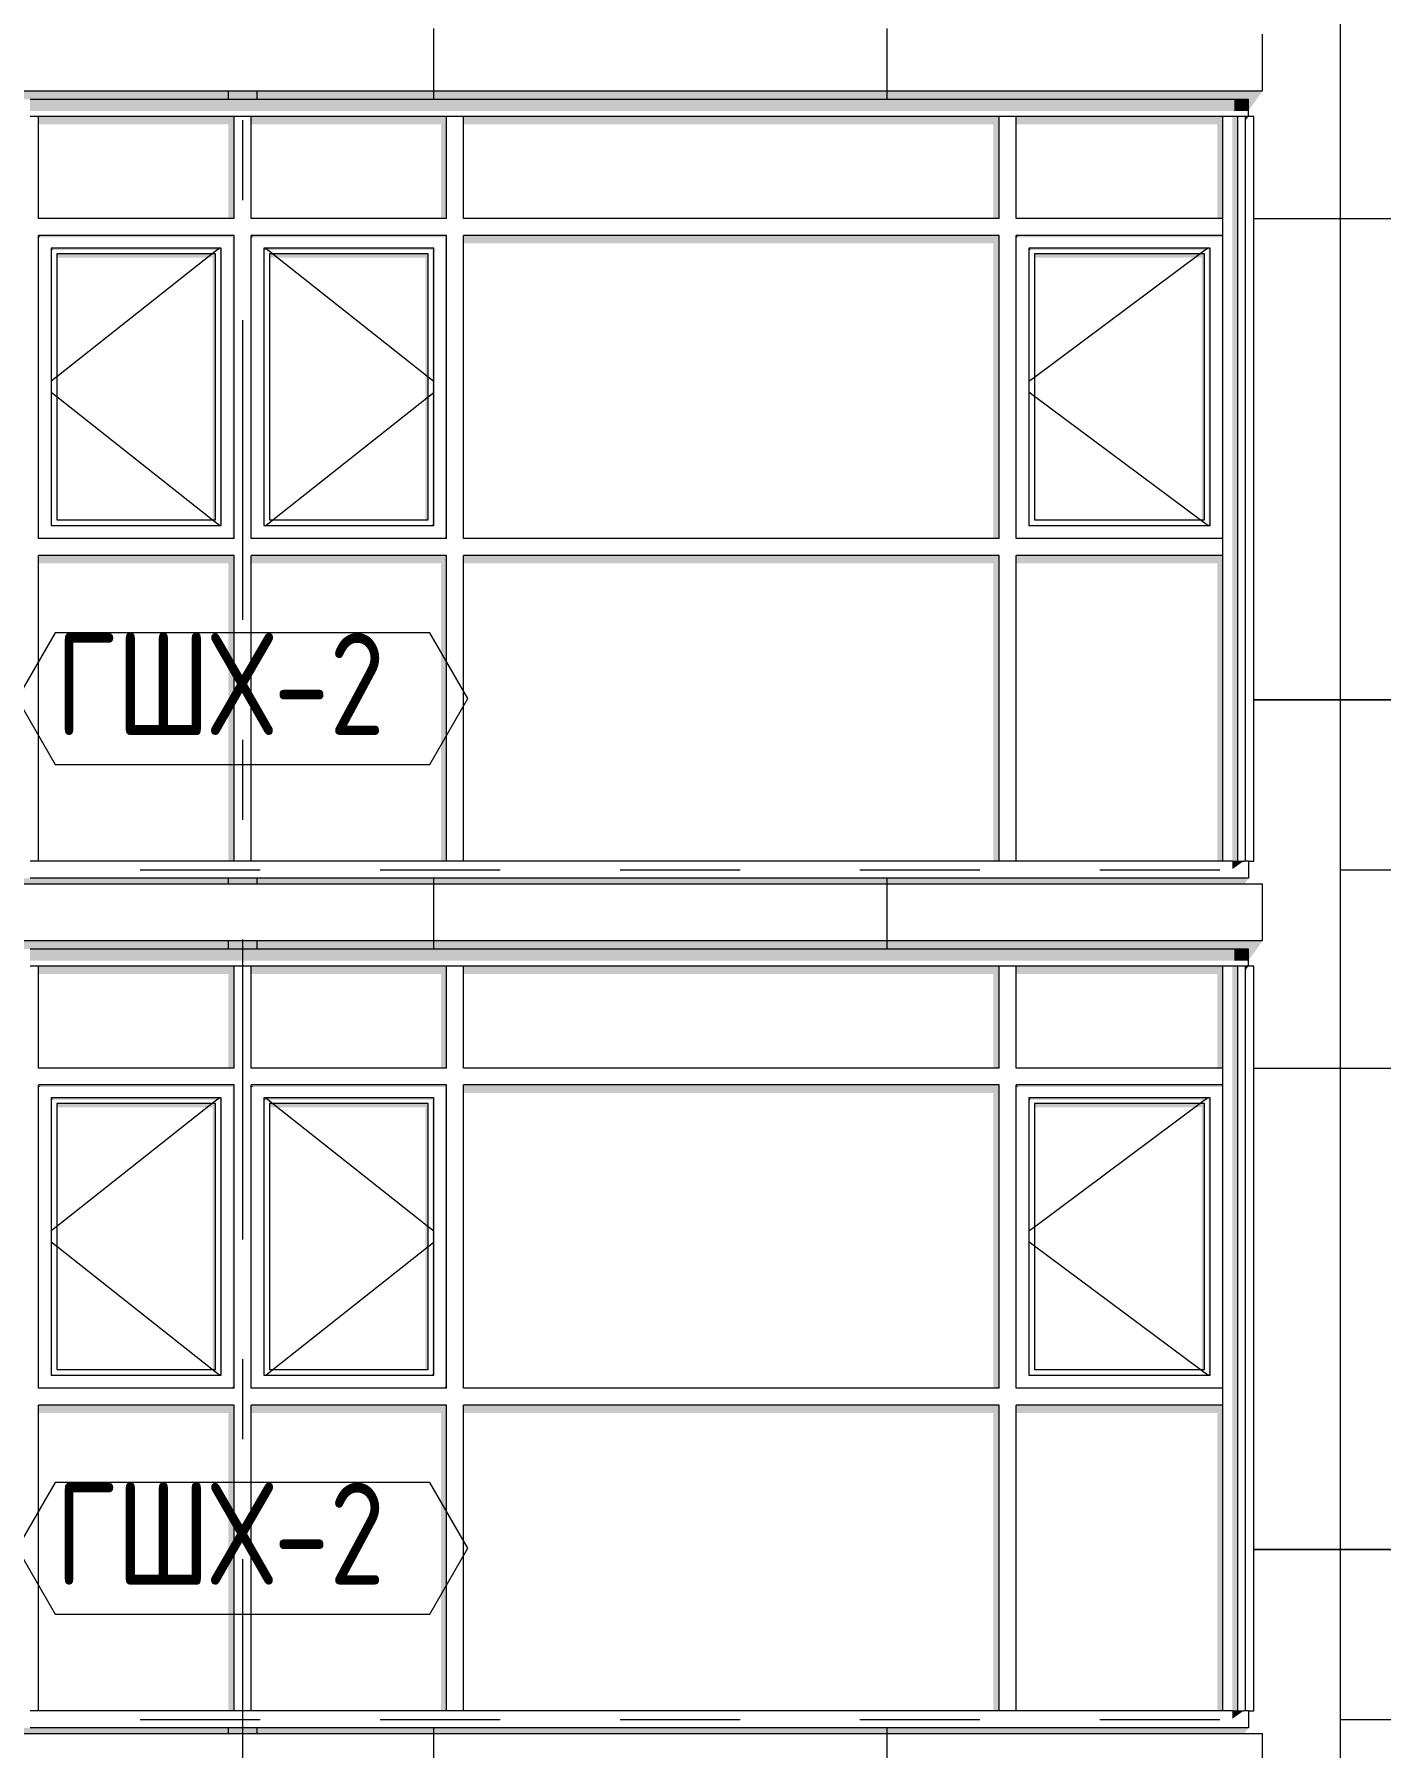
# Model space of a CAD drawing. Header units: millimetres. Extents: x 18162 to 7085488, y 72188 to 247925.
# Drawn here: x 4832705 to 4837456, y 112737 to 118787 of the extents above; entities that cross this region are included whole.
import ezdxf
from ezdxf.enums import TextEntityAlignment as Align

# ---------------------------------------------------------------- set-up
doc = ezdxf.new("R2010")
doc.units = ezdxf.units.MM
doc.header["$MEASUREMENT"] = 0
doc.linetypes.add('Dashed', pattern=[423.333333, 211.666667, -211.666667])
doc.linetypes.add('Double Dashed', pattern=[1093.611073, 529.166651, -211.666656, 141.111112, -211.666656])
for name, color, linetype in [('Finish - Wall', 7, 'Continuous'), ('Structural - Bearing', 7, 'Continuous'), ('Structural - Grid', 7, 'Continuous')]:
    doc.layers.add(name, color=color, linetype=linetype)
doc.styles.add('GENERATED_STYLE_3', font='', dxfattribs={"width": 0.8})
doc.styles.get('GENERATED_STYLE_3').set_extended_font_data('ISOCPEUR MON')
doc.dimstyles.new('GENERATED_STYLE__15', dxfattribs={"dimtxt": 440.00001, "dimasz": 228, "dimexe": 0.18, "dimexo": 150, "dimgap": 0, "dimtad": 1, "dimdec": 0, "dimzin": 0, "dimdsep": 46, "dimtxsty": 'GENERATED_STYLE_3', "dimblk": 'ARROWHEAD_2', "dimblk1": 'ARROWHEAD_2', "dimblk2": 'ARROWHEAD_2', "dimcen": 0.09, "dimclrd": 13, "dimclre": 13, "dimclrt": 13, "dimadec": 0, "dimazin": 0, "dimtfac": 1, "dimtdec": 4, "dimtmove": 0, "dimatfit": 3, "dimfxl": 1, "dimtolj": 1, "dimtzin": 0, "dimarcsym": 0})

# ---------------------------------------------------------------- blocks, each defined once
blk = doc.blocks.new('*X1866', base_point=(4860813, 82836.7))
at = {"layer": 'Structural - Bearing', "color": 8, "linetype": 'Continuous', "lineweight": 13}
for p, q in [((4837313, 112736.7), (4837313, 110436.7)), ((4838913, 112736.7), (4838913, 112136.7)), ((4834113, 112586.7), (4834113, 112556.7)), ((4835713, 112586.7), (4835713, 112556.7)), ((4837009, 112136.7), (4837313, 112136.7)), ((4837313, 112136.7), (4837639.5, 112136.7)), ((4839239.5, 112136.7), (4840013, 112136.7)), ((4840013, 112136.7), (4840289.5, 112136.7)), ((4837313, 110436.7), (4837009, 110436.7)), ((4837009, 110436.7), (4837313, 110436.7)), ((4837313, 110436.7), (4837639.5, 110436.7)), ((4837313, 110436.7), (4837313, 109836.7)), ((4837639.5, 110436.7), (4837313, 110436.7)), ((4838913, 110436.7), (4840013, 110436.7)), ((4838913, 110436.7), (4838913, 109836.7)), ((4840013, 110436.7), (4839239.5, 110436.7)), ((4840289.5, 110436.7), (4840013, 110436.7)), ((4840013, 110436.7), (4840289.5, 110436.7)), ((4837313, 109836.7), (4837313, 109736.7)), ((4838913, 109836.7), (4838913, 109736.7)), ((4834113, 109806.7), (4834113, 109786.7)), ((4835713, 109806.7), (4835713, 109786.7))]:
    blk.add_line(p, q, dxfattribs=at)
blk = doc.blocks.new('*X1876', base_point=(4860813, 82836.7))
at = {"layer": 'Structural - Bearing', "color": 8, "linetype": 'Continuous', "lineweight": 13}
for p, q in [((4837313, 115736.7), (4837313, 113436.7)), ((4838913, 115736.7), (4838913, 115136.7)), ((4834113, 115586.7), (4834113, 115556.7)), ((4835713, 115586.7), (4835713, 115556.7)), ((4837009, 115136.7), (4837313, 115136.7)), ((4837313, 115136.7), (4837639.5, 115136.7)), ((4839239.5, 115136.7), (4840013, 115136.7)), ((4840013, 115136.7), (4840289.5, 115136.7)), ((4837313, 113436.7), (4837009, 113436.7)), ((4837009, 113436.7), (4837313, 113436.7)), ((4837313, 113436.7), (4837639.5, 113436.7)), ((4837313, 113436.7), (4837313, 112836.7)), ((4837639.5, 113436.7), (4837313, 113436.7)), ((4838913, 113436.7), (4840013, 113436.7)), ((4838913, 113436.7), (4838913, 112836.7)), ((4840013, 113436.7), (4839239.5, 113436.7)), ((4840289.5, 113436.7), (4840013, 113436.7)), ((4840013, 113436.7), (4840289.5, 113436.7)), ((4837313, 112836.7), (4837313, 112736.7)), ((4838913, 112836.7), (4838913, 112736.7)), ((4834113, 112806.7), (4834113, 112786.7)), ((4835713, 112806.7), (4835713, 112786.7))]:
    blk.add_line(p, q, dxfattribs=at)
blk = doc.blocks.new('*X1882', base_point=(4860813, 82836.7))
at = {"layer": 'Structural - Bearing', "color": 7, "linetype": 'Continuous', "lineweight": 9}
for p, q in [((4830913, 112786.7), (4830913, 112586.7)), ((4832513, 112786.7), (4832513, 112586.7)), ((4834113, 112786.7), (4834113, 112586.7)), ((4835713, 112786.7), (4835713, 112586.7))]:
    blk.add_line(p, q, dxfattribs=at)
blk = doc.blocks.new('*X1887', base_point=(4860813, 82836.7))
at = {"layer": 'Structural - Bearing', "color": 8, "linetype": 'Continuous', "lineweight": 13}
for p, q in [((4837313, 118736.7), (4837313, 116436.7)), ((4838913, 118736.7), (4838913, 118136.7)), ((4834113, 118586.7), (4834113, 118556.7)), ((4835713, 118586.7), (4835713, 118556.7)), ((4837009, 118136.7), (4837313, 118136.7)), ((4837313, 118136.7), (4837639.5, 118136.7)), ((4839239.5, 118136.7), (4840013, 118136.7)), ((4840013, 118136.7), (4840289.5, 118136.7)), ((4837313, 116436.7), (4837009, 116436.7)), ((4837009, 116436.7), (4837313, 116436.7)), ((4837313, 116436.7), (4837639.5, 116436.7)), ((4837313, 116436.7), (4837313, 115836.7)), ((4837639.5, 116436.7), (4837313, 116436.7)), ((4838913, 116436.7), (4840013, 116436.7)), ((4838913, 116436.7), (4838913, 115836.7)), ((4840013, 116436.7), (4839239.5, 116436.7)), ((4840289.5, 116436.7), (4840013, 116436.7)), ((4840013, 116436.7), (4840289.5, 116436.7)), ((4834113, 115806.7), (4834113, 115786.7)), ((4835713, 115806.7), (4835713, 115786.7)), ((4837313, 115836.7), (4837313, 115736.7)), ((4838913, 115836.7), (4838913, 115736.7))]:
    blk.add_line(p, q, dxfattribs=at)
blk = doc.blocks.new('*X1893', base_point=(4860813, 82836.7))
at = {"layer": 'Structural - Bearing', "color": 7, "linetype": 'Continuous', "lineweight": 9}
for p, q in [((4830913, 115786.7), (4830913, 115586.7)), ((4832513, 115786.7), (4832513, 115586.7)), ((4834113, 115786.7), (4834113, 115586.7)), ((4835713, 115786.7), (4835713, 115586.7))]:
    blk.add_line(p, q, dxfattribs=at)
blk = doc.blocks.new('*X1899', base_point=(4860813, 82836.7))
at = {"layer": 'Structural - Bearing', "color": 8, "linetype": 'Continuous', "lineweight": 13}
for p, q in [((4834113, 121586.7), (4834113, 121556.7)), ((4835713, 121586.7), (4835713, 121556.7)), ((4837313, 121586.7), (4837313, 119436.7)), ((4838913, 121586.7), (4838913, 121136.7)), ((4837009, 121136.7), (4837313, 121136.7)), ((4837313, 121136.7), (4837639.5, 121136.7)), ((4839239.5, 121136.7), (4840013, 121136.7)), ((4840013, 121136.7), (4840289.5, 121136.7)), ((4837313, 119436.7), (4837009, 119436.7)), ((4837009, 119436.7), (4837313, 119436.7)), ((4837313, 119436.7), (4837639.5, 119436.7)), ((4837313, 119436.7), (4837313, 118836.7)), ((4837639.5, 119436.7), (4837313, 119436.7)), ((4838913, 119436.7), (4840013, 119436.7)), ((4838913, 119436.7), (4838913, 118836.7)), ((4840013, 119436.7), (4839239.5, 119436.7)), ((4840289.5, 119436.7), (4840013, 119436.7)), ((4840013, 119436.7), (4840289.5, 119436.7)), ((4837313, 118836.7), (4837313, 118736.7)), ((4838913, 118836.7), (4838913, 118736.7)), ((4834113, 118806.7), (4834113, 118786.7)), ((4835713, 118806.7), (4835713, 118786.7))]:
    blk.add_line(p, q, dxfattribs=at)
blk = doc.blocks.new('*X1904', base_point=(4860813, 82836.7))
at = {"layer": 'Structural - Bearing', "color": 7, "linetype": 'Continuous', "lineweight": 9}
for p, q in [((4830913, 118786.7), (4830913, 118586.7)), ((4832513, 118786.7), (4832513, 118586.7)), ((4834113, 118786.7), (4834113, 118586.7)), ((4835713, 118786.7), (4835713, 118586.7))]:
    blk.add_line(p, q, dxfattribs=at)
blk = doc.blocks.new('*D2094', base_point=(4860813, 82836.7))
at = {"color": 13, "linetype": 'Continuous', "lineweight": 13}
for p, q in [((4844580.9, 133286.7), (4844580.9, 133433.4)), ((4844805.9, 133286.7), (4829939.5, 133286.7)), ((4844580.9, 82736.7), (4844580.9, 133286.7))]:
    blk.add_line(p, q, dxfattribs=at)
at = {"color": 12, "linetype": 'Continuous', "lineweight": 35}
for p, q in [((4844730.9, 133200.1), (4844430.9, 133373.3)), ((4844430.9, 82823.3), (4844730.9, 82650.1))]:
    blk.add_line(p, q, dxfattribs=at)
at = {"color": 13, "lineweight": 13, "insert": (4844708.4, 107335.5), "char_height": 440, "attachment_point": 7, "rotation": 90, "style": 'GENERATED_STYLE_3'}
blk.add_mtext('\\A1;{\\pql;\\fISOCPEUR MON|b0|i0|c0|p0;\\W0.800000;50,550}', dxfattribs=at)
blk = doc.blocks.new('ARROWHEAD_2')
at = {"color": 0, "linetype": 'Continuous', "lineweight": 0}
for p, q in [((-0.378, -0.655), (0.378, 0.655)), ((0, 0), (-1, 0))]:
    blk.add_line(p, q, dxfattribs=at)
blk = doc.blocks.new('Label_109_3', base_point=(4833439.5, 113206.7))
at = {"color": 13, "linetype": 'Continuous', "lineweight": 13, "flags": 128}
blk.add_lwpolyline([(4832644.4, 113440.9), (4832778.5, 113208.7), (4834100.6, 113208.7), (4834234.7, 113440.9), (4834100.6, 113673.2), (4832778.5, 113673.2)], close=True, dxfattribs=at)
at = {"color": 13, "lineweight": 13, "insert": (4832778.5, 113672.5), "char_height": 360, "attachment_point": 1, "style": 'GENERATED_STYLE_3'}
blk.add_mtext('\\A1;{\\pql;\\pt0,253000;\\fISOCPEUR MON|b0|i0|c0|p0;\\W0.800000;ГШХ-2\\fISOCPEUR MON|b0|i0|c0|p0;\\W0.800000;\\A1{\\H.66x;\\S^  ;}\\fISOCPEUR MON|b0|i0|c0|p0;\\W0.800000;\\fISOCPEUR MON|b0|i0|c0|p0;\\W0.800000;\\A1{\\H.66x;\\S^  ;}\\fISOCPEUR MON|b0|i0|c0|p0;\\W0.800000; \\fISOCPEUR MON|b0|i0|c0|p0;\\W0.800000;\\fISOCPEUR MON|b0|i0|c0|p0;\\W0.800000;\\fISOCPEUR MON|b0|i0|c0|p0;\\W0.800000;\\fISOCPEUR MON|b0|i0|c0|p0;\\W0.800000;\\fISOCPEUR MON|b0|i0|c0|p0;\\W0.800000;\\fISOCPEUR MON|b0|i0|c0|p0;\\W0.800000;\\fISOCPEUR MON|b0|i0|c0|p0;\\W0.800000;\\fISOCPEUR MON|b0|i0|c0|p0;\\W0.800000;\\fISOCPEUR MON|b0|i0|c0|p0;\\W0.800000;\\fISOCPEUR MON|b0|i0|c0|p0;\\W0.800000;\\fISOCPEUR MON|b0|i0|c0|p0;\\W0.800000;\\fISOCPEUR MON|b0|i0|c0|p0;\\W0.800000;\\fISOCPEUR MON|b0|i0|c0|p0;\\W0.800000;\\fISOCPEUR MON|b0|i0|c0|p0;\\W0.800000;\\fISOCPEUR MON|b0|i0|c0|p0;\\W0.800000;\\fISOCPEUR MON|b0|i0|c0|p0;\\W0.800000;\\fISOCPEUR MON|b0|i0|c0|p0;\\W0.800000;\\fISOCPEUR MON|b0|i0|c0|p0;\\W0.800000;\\fISOCPEUR MON|b0|i0|c0|p0;\\W0.800000;\\fISOCPEUR MON|b0|i0|c0|p0;\\W0.800000;\\fISOCPEUR MON|b0|i0|c0|p0;\\W0.800000;\\fISOCPEUR MON|b0|i0|c0|p0;\\W0.800000;\\fISOCPEUR MON|b0|i0|c0|p0;\\W0.800000;\\fISOCPEUR MON|b0|i0|c0|p0;\\W0.800000;\\fISOCPEUR MON|b0|i0|c0|p0;\\W0.800000;\\fISOCPEUR MON|b0|i0|c0|p0;\\W0.800000;\\fISOCPEUR MON|b0|i0|c0|p0;\\W0.800000;\\fISOCPEUR MON|b0|i0|c0|p0;\\W0.800000;\\fISOCPEUR MON|b0|i0|c0|p0;\\W0.800000;\\fISOCPEUR MON|b0|i0|c0|p0;\\W0.800000;\\fISOCPEUR MON|b0|i0|c0|p0;\\W0.800000;\\fISOCPEUR MON|b0|i0|c0|p0;\\W0.800000;\\fISOCPEUR MON|b0|i0|c0|p0;\\W0.800000;\\fISOCPEUR MON|b0|i0|c0|p0;\\W0.800000;\\fISOCPEUR MON|b0|i0|c0|p0;\\W0.800000;\\fISOCPEUR MON|b0|i0|c0|p0;\\W0.800000;\\fISOCPEUR MON|b0|i0|c0|p0;\\W0.800000;\\fISOCPEUR MON|b0|i0|c0|p0;\\W0.800000;\\fISOCPEUR MON|b0|i0|c0|p0;\\W0.800000;\\fISOCPEUR MON|b0|i0|c0|p0;\\W0.800000;\\fISOCPEUR MON|b0|i0|c0|p0;\\W0.800000;\\fISOCPEUR MON|b0|i0|c0|p0;\\W0.800000;\\fISOCPEUR MON|b0|i0|c0|p0;\\W0.800000;}', dxfattribs=at)
blk = doc.blocks.new('Label_112_3', base_point=(4833439.5, 116206.7))
at = {"color": 13, "linetype": 'Continuous', "lineweight": 13, "flags": 128}
blk.add_lwpolyline([(4832644.4, 116440.9), (4832778.5, 116208.7), (4834100.6, 116208.7), (4834234.7, 116440.9), (4834100.6, 116673.2), (4832778.5, 116673.2)], close=True, dxfattribs=at)
at = {"color": 13, "lineweight": 13, "insert": (4832778.5, 116672.5), "char_height": 360, "attachment_point": 1, "style": 'GENERATED_STYLE_3'}
blk.add_mtext('\\A1;{\\pql;\\pt0,253000;\\fISOCPEUR MON|b0|i0|c0|p0;\\W0.800000;ГШХ-2\\fISOCPEUR MON|b0|i0|c0|p0;\\W0.800000;\\A1{\\H.66x;\\S^  ;}\\fISOCPEUR MON|b0|i0|c0|p0;\\W0.800000;\\fISOCPEUR MON|b0|i0|c0|p0;\\W0.800000;\\A1{\\H.66x;\\S^  ;}\\fISOCPEUR MON|b0|i0|c0|p0;\\W0.800000; \\fISOCPEUR MON|b0|i0|c0|p0;\\W0.800000;\\fISOCPEUR MON|b0|i0|c0|p0;\\W0.800000;\\fISOCPEUR MON|b0|i0|c0|p0;\\W0.800000;\\fISOCPEUR MON|b0|i0|c0|p0;\\W0.800000;\\fISOCPEUR MON|b0|i0|c0|p0;\\W0.800000;\\fISOCPEUR MON|b0|i0|c0|p0;\\W0.800000;\\fISOCPEUR MON|b0|i0|c0|p0;\\W0.800000;\\fISOCPEUR MON|b0|i0|c0|p0;\\W0.800000;\\fISOCPEUR MON|b0|i0|c0|p0;\\W0.800000;\\fISOCPEUR MON|b0|i0|c0|p0;\\W0.800000;\\fISOCPEUR MON|b0|i0|c0|p0;\\W0.800000;\\fISOCPEUR MON|b0|i0|c0|p0;\\W0.800000;\\fISOCPEUR MON|b0|i0|c0|p0;\\W0.800000;\\fISOCPEUR MON|b0|i0|c0|p0;\\W0.800000;\\fISOCPEUR MON|b0|i0|c0|p0;\\W0.800000;\\fISOCPEUR MON|b0|i0|c0|p0;\\W0.800000;\\fISOCPEUR MON|b0|i0|c0|p0;\\W0.800000;\\fISOCPEUR MON|b0|i0|c0|p0;\\W0.800000;\\fISOCPEUR MON|b0|i0|c0|p0;\\W0.800000;\\fISOCPEUR MON|b0|i0|c0|p0;\\W0.800000;\\fISOCPEUR MON|b0|i0|c0|p0;\\W0.800000;\\fISOCPEUR MON|b0|i0|c0|p0;\\W0.800000;\\fISOCPEUR MON|b0|i0|c0|p0;\\W0.800000;\\fISOCPEUR MON|b0|i0|c0|p0;\\W0.800000;\\fISOCPEUR MON|b0|i0|c0|p0;\\W0.800000;\\fISOCPEUR MON|b0|i0|c0|p0;\\W0.800000;\\fISOCPEUR MON|b0|i0|c0|p0;\\W0.800000;\\fISOCPEUR MON|b0|i0|c0|p0;\\W0.800000;\\fISOCPEUR MON|b0|i0|c0|p0;\\W0.800000;\\fISOCPEUR MON|b0|i0|c0|p0;\\W0.800000;\\fISOCPEUR MON|b0|i0|c0|p0;\\W0.800000;\\fISOCPEUR MON|b0|i0|c0|p0;\\W0.800000;\\fISOCPEUR MON|b0|i0|c0|p0;\\W0.800000;\\fISOCPEUR MON|b0|i0|c0|p0;\\W0.800000;\\fISOCPEUR MON|b0|i0|c0|p0;\\W0.800000;\\fISOCPEUR MON|b0|i0|c0|p0;\\W0.800000;\\fISOCPEUR MON|b0|i0|c0|p0;\\W0.800000;\\fISOCPEUR MON|b0|i0|c0|p0;\\W0.800000;\\fISOCPEUR MON|b0|i0|c0|p0;\\W0.800000;\\fISOCPEUR MON|b0|i0|c0|p0;\\W0.800000;\\fISOCPEUR MON|b0|i0|c0|p0;\\W0.800000;\\fISOCPEUR MON|b0|i0|c0|p0;\\W0.800000;\\fISOCPEUR MON|b0|i0|c0|p0;\\W0.800000;}', dxfattribs=at)
blk = doc.blocks.new('Standard grid marker[372]_3', base_point=(4833439.5, 142836.7))
at = {"layer": 'Structural - Grid', "color": 13, "linetype": 'Double Dashed', "lineweight": 13, "ltscale": 2}
blk.add_line((4833439.5, 141836.7), (4833439.5, 80336.7), dxfattribs=at)
at = {"layer": 'Structural - Grid', "color": 13, "lineweight": 13, "style": 'GENERATED_STYLE_3'}
blk.add_attdef('AC_MarkerText_1', text='', height=500, rotation=360, dxfattribs=at).set_placement((4833439.5, 78986.7), align=Align.TOP_CENTER)

msp = doc.modelspace()

# ---------------------------------------------------------------- hatches: boundary and pattern name
at = {"layer": 'Finish - Wall', "linetype": 'Continuous', "lineweight": 0}
for points in [[(4832689.5, 118516), (4833439.5, 118516), (4833439.5, 118556.7), (4832689.5, 118556.7)], [(4833439.5, 118556.7), (4833439.5, 118516), (4834189.5, 118516), (4834189.5, 118556.7)], [(4836139.5, 118556.7), (4834189.5, 118556.7), (4834189.5, 118516), (4836139.5, 118516)], [(4836939.5, 118556.7), (4836139.5, 118556.7), (4836139.5, 118516), (4836939.5, 118516)], [(4836989.5, 118556.7), (4836939.5, 118556.7), (4836939.5, 118516), (4836989.5, 118516)], [(4832719.5, 118496.7), (4832719.5, 118468.4), (4833389.5, 118468.4), (4833389.5, 118136.7), (4833409.5, 118136.7), (4833409.5, 118496.7)], [(4834159.5, 118496.7), (4833469.5, 118496.7), (4833469.5, 118468.4), (4834139.5, 118468.4), (4834139.5, 118136.7), (4834159.5, 118136.7)], [(4834219.5, 118496.7), (4834219.5, 118468.4), (4836089.5, 118468.4), (4836089.5, 118136.7), (4836109.5, 118136.7), (4836109.5, 118496.7)], [(4836169.5, 118468.4), (4836879.5, 118468.4), (4836879.5, 118136.7), (4836899.5, 118136.7), (4836899.5, 118496.7), (4836169.5, 118496.7)], [(4836952.4, 118496.7), (4836932.9, 118496.7), (4836932.9, 118106.7), (4836952.4, 118106.7)], [(4836979.5, 118496.7), (4836979.5, 118486), (4836980.7, 118484.3), (4836989.5, 118496.7)], [(4836952.4, 118106.7), (4836932.9, 118106.7), (4836932.9, 116976.7), (4836952.4, 116976.7)], [(4832726.6, 118069.6), (4832719.5, 118076.7), (4832719.5, 118069.6)], [(4832719.5, 118076.7), (4832726.6, 118069.6), (4833402.4, 118069.6), (4833409.5, 118076.7)], [(4833409.5, 118076.7), (4833402.4, 118069.6), (4833404.5, 118069.6), (4833404.5, 117011.7), (4833409.5, 117006.7)], [(4833476.6, 118069.6), (4833469.5, 118076.7), (4833469.5, 118069.6)], [(4833469.5, 118076.7), (4833476.6, 118069.6), (4834152.4, 118069.6), (4834159.5, 118076.7)], [(4834159.5, 118076.7), (4834152.4, 118069.6), (4834154.5, 118069.6), (4834154.5, 117011.7), (4834159.5, 117006.7)], [(4834219.5, 118076.7), (4834219.5, 118048.4), (4836089.5, 118048.4), (4836089.5, 117006.7), (4836109.5, 117006.7), (4836109.5, 118076.7)], [(4836176.6, 118069.6), (4836169.5, 118076.7), (4836169.5, 118069.6)], [(4836169.5, 118076.7), (4836176.6, 118069.6), (4836892.4, 118069.6), (4836899.5, 118076.7)], [(4836892.4, 118069.6), (4836894.5, 118069.6), (4836894.5, 117011.7), (4836899.5, 117006.7), (4836899.5, 118076.7)], [(4832764.5, 118031.7), (4832764.5, 118024.6), (4832771.6, 118024.6)], [(4832764.5, 118031.7), (4832771.6, 118024.6), (4833357.4, 118024.6), (4833364.5, 118031.7)], [(4833344.5, 118011.7), (4832784.5, 118011.7), (4832784.5, 117997.5), (4833334.5, 117997.5), (4833334.5, 117071.7), (4833344.5, 117071.7)], [(4833364.5, 118031.7), (4833357.4, 118024.6), (4833359.5, 118024.6), (4833359.5, 117056.7), (4833364.5, 117051.7)], [(4833514.5, 118031.7), (4833514.5, 118024.6), (4833521.6, 118024.6)], [(4834114.5, 118031.7), (4833514.5, 118031.7), (4833521.6, 118024.6), (4834107.4, 118024.6)], [(4834094.5, 118011.7), (4833534.5, 118011.7), (4833534.5, 117997.5), (4834084.5, 117997.5), (4834084.5, 117071.7), (4834094.5, 117071.7)], [(4834114.5, 118031.7), (4834107.4, 118024.6), (4834109.5, 118024.6), (4834109.5, 117056.7), (4834114.5, 117051.7)], [(4836214.5, 118031.7), (4836214.5, 118024.6), (4836221.6, 118024.6)], [(4836854.5, 118031.7), (4836214.5, 118031.7), (4836221.6, 118024.6), (4836847.4, 118024.6)], [(4836834.5, 118011.7), (4836234.5, 118011.7), (4836234.5, 117997.5), (4836824.5, 117997.5), (4836824.5, 117071.7), (4836834.5, 117071.7)], [(4836854.5, 118031.7), (4836847.4, 118024.6), (4836849.5, 118024.6), (4836849.5, 117056.7), (4836854.5, 117051.7)], [(4833359.5, 117051.7), (4833364.5, 117051.7), (4833359.5, 117056.7)], [(4833404.5, 117006.7), (4833409.5, 117006.7), (4833404.5, 117011.7)], [(4834109.5, 117051.7), (4834114.5, 117051.7), (4834109.5, 117056.7)], [(4834154.5, 117011.7), (4834154.5, 117006.7), (4834159.5, 117006.7)], [(4836849.5, 117051.7), (4836854.5, 117051.7), (4836849.5, 117056.7)], [(4836899.5, 117006.7), (4836894.5, 117011.7), (4836894.5, 117006.7)], [(4832719.5, 116946.7), (4832719.5, 116918.4), (4833389.5, 116918.4), (4833389.5, 115866.7), (4833409.5, 115866.7), (4833409.5, 116946.7)], [(4834159.5, 116946.7), (4833469.5, 116946.7), (4833469.5, 116918.4), (4834139.5, 116918.4), (4834139.5, 115866.7), (4834159.5, 115866.7)], [(4836109.5, 116946.7), (4834219.5, 116946.7), (4834219.5, 116918.4), (4836089.5, 116918.4), (4836089.5, 115866.7), (4836109.5, 115866.7)], [(4836169.5, 116946.7), (4836169.5, 116918.4), (4836879.5, 116918.4), (4836879.5, 115866.7), (4836899.5, 115866.7), (4836899.5, 116946.7)], [(4836952.4, 116976.7), (4836932.9, 116976.7), (4836932.9, 115866.7), (4836952.4, 115866.7)], [(4836932.9, 115866.7), (4836932.9, 115839.1), (4836939.5, 115843.8), (4836939.5, 115866.7)], [(4836971.9, 115866.7), (4836939.5, 115866.7), (4836939.5, 115843.8)], [(4833439.5, 115556.7), (4832689.5, 115556.7), (4832689.5, 115516), (4833439.5, 115516)], [(4833439.5, 115556.7), (4833439.5, 115516), (4834189.5, 115516), (4834189.5, 115556.7)], [(4834189.5, 115516), (4836139.5, 115516), (4836139.5, 115556.7), (4834189.5, 115556.7)], [(4836939.5, 115556.7), (4836139.5, 115556.7), (4836139.5, 115516), (4836939.5, 115516)], [(4836939.5, 115556.7), (4836939.5, 115516), (4836989.5, 115516), (4836989.5, 115556.7)], [(4832719.5, 115496.7), (4832719.5, 115468.4), (4833389.5, 115468.4), (4833389.5, 115136.7), (4833409.5, 115136.7), (4833409.5, 115496.7)], [(4834159.5, 115496.7), (4833469.5, 115496.7), (4833469.5, 115468.4), (4834139.5, 115468.4), (4834139.5, 115136.7), (4834159.5, 115136.7)], [(4834219.5, 115496.7), (4834219.5, 115468.4), (4836089.5, 115468.4), (4836089.5, 115136.7), (4836109.5, 115136.7), (4836109.5, 115496.7)], [(4836169.5, 115468.4), (4836879.5, 115468.4), (4836879.5, 115136.7), (4836899.5, 115136.7), (4836899.5, 115496.7), (4836169.5, 115496.7)], [(4836952.4, 115496.7), (4836932.9, 115496.7), (4836932.9, 115106.7), (4836952.4, 115106.7)], [(4836979.5, 115496.7), (4836979.5, 115486), (4836980.7, 115484.3), (4836989.5, 115496.7)], [(4832726.6, 115069.6), (4832719.5, 115076.7), (4832719.5, 115069.6)], [(4832719.5, 115076.7), (4832726.6, 115069.6), (4833402.4, 115069.6), (4833409.5, 115076.7)], [(4833409.5, 115076.7), (4833402.4, 115069.6), (4833404.5, 115069.6), (4833404.5, 114011.7), (4833409.5, 114006.7)], [(4833476.6, 115069.6), (4833469.5, 115076.7), (4833469.5, 115069.6)], [(4833469.5, 115076.7), (4833476.6, 115069.6), (4834152.4, 115069.6), (4834159.5, 115076.7)], [(4834159.5, 115076.7), (4834152.4, 115069.6), (4834154.5, 115069.6), (4834154.5, 114011.7), (4834159.5, 114006.7)], [(4836109.5, 115076.7), (4834219.5, 115076.7), (4834219.5, 115048.4), (4836089.5, 115048.4), (4836089.5, 114006.7), (4836109.5, 114006.7)], [(4836176.6, 115069.6), (4836169.5, 115076.7), (4836169.5, 115069.6)], [(4836169.5, 115076.7), (4836176.6, 115069.6), (4836892.4, 115069.6), (4836899.5, 115076.7)], [(4836892.4, 115069.6), (4836894.5, 115069.6), (4836894.5, 114011.7), (4836899.5, 114006.7), (4836899.5, 115076.7)], [(4836952.4, 115106.7), (4836932.9, 115106.7), (4836932.9, 113976.7), (4836952.4, 113976.7)], [(4832764.5, 115031.7), (4832764.5, 115024.6), (4832771.6, 115024.6)], [(4832764.5, 115031.7), (4832771.6, 115024.6), (4833357.4, 115024.6), (4833364.5, 115031.7)], [(4833344.5, 115011.7), (4832784.5, 115011.7), (4832784.5, 114997.5), (4833334.5, 114997.5), (4833334.5, 114071.7), (4833344.5, 114071.7)], [(4833364.5, 115031.7), (4833357.4, 115024.6), (4833359.5, 115024.6), (4833359.5, 114056.7), (4833364.5, 114051.7)], [(4833514.5, 115031.7), (4833514.5, 115024.6), (4833521.6, 115024.6)], [(4834114.5, 115031.7), (4833514.5, 115031.7), (4833521.6, 115024.6), (4834107.4, 115024.6)], [(4834094.5, 115011.7), (4833534.5, 115011.7), (4833534.5, 114997.5), (4834084.5, 114997.5), (4834084.5, 114071.7), (4834094.5, 114071.7)], [(4834114.5, 115031.7), (4834107.4, 115024.6), (4834109.5, 115024.6), (4834109.5, 114056.7), (4834114.5, 114051.7)], [(4836214.5, 115031.7), (4836214.5, 115024.6), (4836221.6, 115024.6)], [(4836854.5, 115031.7), (4836214.5, 115031.7), (4836221.6, 115024.6), (4836847.4, 115024.6)], [(4836834.5, 115011.7), (4836234.5, 115011.7), (4836234.5, 114997.5), (4836824.5, 114997.5), (4836824.5, 114071.7), (4836834.5, 114071.7)], [(4836854.5, 115031.7), (4836847.4, 115024.6), (4836849.5, 115024.6), (4836849.5, 114056.7), (4836854.5, 114051.7)], [(4833359.5, 114051.7), (4833364.5, 114051.7), (4833359.5, 114056.7)], [(4834109.5, 114051.7), (4834114.5, 114051.7), (4834109.5, 114056.7)], [(4836849.5, 114051.7), (4836854.5, 114051.7), (4836849.5, 114056.7)], [(4833404.5, 114006.7), (4833409.5, 114006.7), (4833404.5, 114011.7)], [(4834154.5, 114011.7), (4834154.5, 114006.7), (4834159.5, 114006.7)], [(4836894.5, 114011.7), (4836894.5, 114006.7), (4836899.5, 114006.7)], [(4832719.5, 113946.7), (4832719.5, 113918.4), (4833389.5, 113918.4), (4833389.5, 112866.7), (4833409.5, 112866.7), (4833409.5, 113946.7)], [(4833469.5, 113946.7), (4833469.5, 113918.4), (4834139.5, 113918.4), (4834139.5, 112866.7), (4834159.5, 112866.7), (4834159.5, 113946.7)], [(4836109.5, 113946.7), (4834219.5, 113946.7), (4834219.5, 113918.4), (4836089.5, 113918.4), (4836089.5, 112866.7), (4836109.5, 112866.7)], [(4836899.5, 113946.7), (4836169.5, 113946.7), (4836169.5, 113918.4), (4836879.5, 113918.4), (4836879.5, 112866.7), (4836899.5, 112866.7)], [(4836952.4, 113976.7), (4836932.9, 113976.7), (4836932.9, 112866.7), (4836952.4, 112866.7)], [(4836932.9, 112866.7), (4836932.9, 112839.1), (4836939.5, 112843.8), (4836939.5, 112866.7)], [(4836939.5, 112866.7), (4836939.5, 112843.8), (4836971.9, 112866.7)]]:
    msp.add_hatch(color=49, dxfattribs=at).paths.add_polyline_path(points)
at = {"layer": 'Structural - Bearing', "linetype": 'Continuous', "lineweight": 0}
for points in [[(4828489.5, 116677.5), (4828589.5, 116677.5), (4828589.5, 116658.2), (4828599.5, 116658.2), (4828599.5, 115736.7), (4829839.5, 115736.7), (4829839.5, 115786.7), (4833389.5, 115786.7), (4833389.5, 115806.7), (4829889.5, 115806.7), (4829889.5, 115866.7), (4829870, 115866.7), (4829870, 118496.7), (4829889.5, 118496.7), (4829889.5, 118556.7), (4833389.5, 118556.7), (4833389.5, 118586.7), (4829839.5, 118586.7), (4829839.5, 118736.7), (4828599.5, 118736.7), (4828599.5, 117042.3), (4828589.5, 117028.2), (4828589.5, 117018.9), (4828489.5, 116877.5)], [(4833489.5, 118586.7), (4833389.5, 118586.7), (4833389.5, 118556.7), (4833439.5, 118556.7), (4833489.5, 118556.7)], [(4833489.5, 118556.7), (4836989.5, 118556.7), (4836989.5, 118516), (4837039.5, 118586.7), (4833489.5, 118586.7)], [(4833389.5, 115806.7), (4833389.5, 115786.7), (4833489.5, 115786.7), (4833489.5, 115806.7), (4833439.5, 115806.7)], [(4833489.5, 115806.7), (4833489.5, 115786.7), (4836975.4, 115786.7), (4836989.5, 115806.7)], [(4828489.5, 113677.5), (4828589.5, 113677.5), (4828589.5, 113658.2), (4828599.5, 113658.2), (4828599.5, 112736.7), (4829839.5, 112736.7), (4829839.5, 112786.7), (4833389.5, 112786.7), (4833389.5, 112806.7), (4829889.5, 112806.7), (4829889.5, 112866.7), (4829870, 112866.7), (4829870, 115496.7), (4829889.5, 115496.7), (4829889.5, 115556.7), (4833389.5, 115556.7), (4833389.5, 115586.7), (4829839.5, 115586.7), (4829839.5, 115736.7), (4828599.5, 115736.7), (4828599.5, 114042.3), (4828589.5, 114028.2), (4828589.5, 114018.9), (4828489.5, 113877.5)], [(4833489.5, 115586.7), (4833389.5, 115586.7), (4833389.5, 115556.7), (4833439.5, 115556.7), (4833489.5, 115556.7)], [(4833489.5, 115586.7), (4833489.5, 115556.7), (4836989.5, 115556.7), (4836989.5, 115516), (4837039.5, 115586.7)], [(4833389.5, 112806.7), (4833389.5, 112786.7), (4833489.5, 112786.7), (4833489.5, 112806.7), (4833439.5, 112806.7)], [(4833489.5, 112786.7), (4836975.4, 112786.7), (4836989.5, 112806.7), (4833489.5, 112806.7)]]:
    msp.add_hatch(color=49, dxfattribs=at).paths.add_polyline_path(points)
at = {"layer": 'Structural - Bearing', "linetype": 'Continuous', "lineweight": 9}
h = msp.add_hatch(dxfattribs=at)
h.set_pattern_fill('Grid_100x100_0003', style=0, pattern_type=2)
h.set_pattern_definition([(180, (4860813, 82836.7), (0, 1000), []), (90, (4860813, 82836.7), (1000, 0), [])])
h.paths.add_polyline_path([(4833489.5, 118586.7), (4833389.5, 118586.7), (4833389.5, 118556.7), (4833439.5, 118556.7), (4833489.5, 118556.7)])
h = msp.add_hatch(dxfattribs=at)
h.set_pattern_fill('Grid_100x100_0003', style=0, pattern_type=2)
h.set_pattern_definition([(180, (4860813, 82836.7), (0, 1000), []), (90, (4860813, 82836.7), (1000, 0), [])])
h.paths.add_polyline_path([(4833389.5, 115806.7), (4833389.5, 115786.7), (4833489.5, 115786.7), (4833489.5, 115806.7), (4833439.5, 115806.7)])
h = msp.add_hatch(dxfattribs=at)
h.set_pattern_fill('Grid_100x100_0003', style=0, pattern_type=2)
h.set_pattern_definition([(180, (4860813, 82836.7), (0, 1000), []), (90, (4860813, 82836.7), (1000, 0), [])])
h.paths.add_polyline_path([(4833489.5, 115586.7), (4833389.5, 115586.7), (4833389.5, 115556.7), (4833439.5, 115556.7), (4833489.5, 115556.7)])
h = msp.add_hatch(dxfattribs=at)
h.set_pattern_fill('Grid_100x100_0003', style=0, pattern_type=2)
h.set_pattern_definition([(180, (4860813, 82836.7), (0, 1000), []), (90, (4860813, 82836.7), (1000, 0), [])])
h.paths.add_polyline_path([(4833389.5, 112806.7), (4833389.5, 112786.7), (4833489.5, 112786.7), (4833489.5, 112806.7), (4833439.5, 112806.7)])

# ---------------------------------------------------------------- linework, layer by layer
at = {"color": 8, "linetype": 'Dashed', "lineweight": 13, "ltscale": 2}
for p, q in [((4805138.5, 115836.7), (4846132, 115836.7)), ((4805138.5, 112836.7), (4846132, 112836.7))]:
    msp.add_line(p, q, dxfattribs=at)
at = {"layer": 'Finish - Wall', "color": 7, "linetype": 'Continuous', "lineweight": 9}
for p, q in [((4833439.5, 118556.7), (4832689.5, 118556.7)), ((4834189.5, 118556.7), (4833439.5, 118556.7)), ((4836139.5, 118556.7), (4834189.5, 118556.7)), ((4836939.5, 118556.7), (4836139.5, 118556.7)), ((4836989.5, 118556.7), (4836939.5, 118556.7)), ((4836989.5, 118496.7), (4836989.5, 118556.7)), ((4832719.5, 118496.7), (4832689.5, 118496.7)), ((4833409.5, 118496.7), (4832719.5, 118496.7)), ((4832719.5, 118136.7), (4832719.5, 118496.7)), ((4833439.5, 118496.7), (4833409.5, 118496.7)), ((4833409.5, 118136.7), (4833409.5, 118496.7)), ((4833469.5, 118496.7), (4833439.5, 118496.7)), ((4834159.5, 118496.7), (4833469.5, 118496.7)), ((4833469.5, 118136.7), (4833469.5, 118496.7)), ((4834189.5, 118496.7), (4834159.5, 118496.7)), ((4834159.5, 118136.7), (4834159.5, 118496.7)), ((4834219.5, 118496.7), (4834189.5, 118496.7)), ((4836109.5, 118496.7), (4834219.5, 118496.7)), ((4834219.5, 118136.7), (4834219.5, 118496.7)), ((4836139.5, 118496.7), (4836109.5, 118496.7)), ((4836109.5, 118136.7), (4836109.5, 118496.7)), ((4836169.5, 118496.7), (4836139.5, 118496.7)), ((4836899.5, 118496.7), (4836169.5, 118496.7)), ((4836169.5, 118136.7), (4836169.5, 118496.7)), ((4836899.5, 118136.7), (4836899.5, 118496.7)), ((4836932.9, 118496.7), (4836899.5, 118496.7)), ((4836952.4, 118496.7), (4836932.9, 118496.7)), ((4836971.9, 118496.7), (4836952.4, 118496.7)), ((4836952.4, 118106.7), (4836952.4, 118496.7)), ((4836979.5, 118496.7), (4836971.9, 118496.7)), ((4836979.5, 118106.7), (4836979.5, 118496.7)), ((4836989.5, 118496.7), (4836979.5, 118496.7)), ((4837009, 118496.7), (4836989.5, 118496.7)), ((4837009, 118106.7), (4837009, 118496.7)), ((4833409.5, 118136.7), (4832719.5, 118136.7)), ((4834159.5, 118136.7), (4833469.5, 118136.7)), ((4836109.5, 118136.7), (4834219.5, 118136.7)), ((4836899.5, 118136.7), (4836169.5, 118136.7)), ((4836899.5, 118106.7), (4836899.5, 118136.7)), ((4836899.5, 118076.7), (4836899.5, 118106.7)), ((4836952.4, 116976.7), (4836952.4, 118106.7)), ((4836979.5, 116976.7), (4836979.5, 118106.7)), ((4837009, 116976.7), (4837009, 118106.7)), ((4832719.5, 117006.7), (4832719.5, 118076.7)), ((4833409.5, 118076.7), (4832719.5, 118076.7)), ((4833409.5, 117006.7), (4833409.5, 118076.7)), ((4833469.5, 117006.7), (4833469.5, 118076.7)), ((4834159.5, 118076.7), (4833469.5, 118076.7)), ((4834159.5, 117006.7), (4834159.5, 118076.7)), ((4834219.5, 117006.7), (4834219.5, 118076.7)), ((4836109.5, 118076.7), (4834219.5, 118076.7)), ((4836109.5, 117006.7), (4836109.5, 118076.7)), ((4836169.5, 117006.7), (4836169.5, 118076.7)), ((4836899.5, 118076.7), (4836169.5, 118076.7)), ((4836899.5, 117006.7), (4836899.5, 118076.7)), ((4832764.5, 118031.7), (4832764.5, 117051.7)), ((4833364.5, 118031.7), (4832764.5, 118031.7)), ((4833344.5, 118011.7), (4832784.5, 118011.7)), ((4833332.7, 118011.7), (4832784.5, 117577.3)), ((4832784.5, 118011.7), (4832784.5, 117071.7)), ((4833358, 118031.7), (4833332.7, 118011.7)), ((4833344.5, 117071.7), (4833344.5, 118011.7)), ((4833364.5, 117051.7), (4833364.5, 118031.7)), ((4833514.5, 118031.7), (4833514.5, 117051.7)), ((4834114.5, 118031.7), (4833514.5, 118031.7)), ((4833521.1, 118031.7), (4833546.3, 118011.7)), ((4834094.5, 118011.7), (4833534.5, 118011.7)), ((4833534.5, 118011.7), (4833534.5, 117071.7)), ((4833546.3, 118011.7), (4834094.5, 117577.3)), ((4834094.5, 117071.7), (4834094.5, 118011.7)), ((4834114.5, 117051.7), (4834114.5, 118031.7)), ((4836214.5, 118031.7), (4836214.5, 117051.7)), ((4836854.5, 118031.7), (4836214.5, 118031.7)), ((4836834.5, 118011.7), (4836234.5, 118011.7)), ((4836819.2, 118011.7), (4836234.5, 117575.3)), ((4836234.5, 118011.7), (4836234.5, 117071.7)), ((4836846, 118031.7), (4836819.2, 118011.7)), ((4836834.5, 117071.7), (4836834.5, 118011.7)), ((4836854.5, 117051.7), (4836854.5, 118031.7)), ((4832784.5, 117577.3), (4832764.5, 117561.5)), ((4834094.5, 117577.3), (4834114.5, 117561.5)), ((4836234.5, 117575.3), (4836214.5, 117560.3)), ((4832784.5, 117506), (4832764.5, 117521.9)), ((4833332.7, 117071.7), (4832784.5, 117506)), ((4833546.3, 117071.7), (4834094.5, 117506)), ((4834094.5, 117506), (4834114.5, 117521.9)), ((4836234.5, 117508.1), (4836214.5, 117523)), ((4836819.2, 117071.7), (4836234.5, 117508.1)), ((4832784.5, 117071.7), (4833344.5, 117071.7)), ((4833358, 117051.7), (4833332.7, 117071.7)), ((4833521.1, 117051.7), (4833546.3, 117071.7)), ((4833534.5, 117071.7), (4834094.5, 117071.7)), ((4836234.5, 117071.7), (4836834.5, 117071.7)), ((4836846, 117051.7), (4836819.2, 117071.7)), ((4832764.5, 117051.7), (4833364.5, 117051.7)), ((4833514.5, 117051.7), (4834114.5, 117051.7)), ((4836214.5, 117051.7), (4836854.5, 117051.7)), ((4833409.5, 117006.7), (4832719.5, 117006.7)), ((4832719.5, 115866.7), (4832719.5, 116946.7)), ((4833409.5, 116946.7), (4832719.5, 116946.7)), ((4833409.5, 115866.7), (4833409.5, 116946.7)), ((4834159.5, 117006.7), (4833469.5, 117006.7)), ((4833469.5, 115866.7), (4833469.5, 116946.7)), ((4834159.5, 116946.7), (4833469.5, 116946.7)), ((4834159.5, 115866.7), (4834159.5, 116946.7)), ((4836109.5, 117006.7), (4834219.5, 117006.7)), ((4834219.5, 115866.7), (4834219.5, 116946.7)), ((4836109.5, 116946.7), (4834219.5, 116946.7)), ((4836109.5, 115866.7), (4836109.5, 116946.7)), ((4836899.5, 117006.7), (4836169.5, 117006.7)), ((4836169.5, 115866.7), (4836169.5, 116946.7)), ((4836899.5, 116946.7), (4836169.5, 116946.7)), ((4836899.5, 116976.7), (4836899.5, 117006.7)), ((4836899.5, 116946.7), (4836899.5, 116976.7)), ((4836899.5, 115866.7), (4836899.5, 116946.7)), ((4836952.4, 115866.7), (4836952.4, 116976.7)), ((4836979.5, 115866.7), (4836979.5, 116976.7)), ((4837009, 115866.7), (4837009, 116976.7)), ((4832719.5, 115866.7), (4832689.5, 115866.7)), ((4833409.5, 115866.7), (4832719.5, 115866.7)), ((4833439.5, 115866.7), (4833409.5, 115866.7)), ((4833469.5, 115866.7), (4833439.5, 115866.7)), ((4834159.5, 115866.7), (4833469.5, 115866.7)), ((4834189.5, 115866.7), (4834159.5, 115866.7)), ((4834219.5, 115866.7), (4834189.5, 115866.7)), ((4836109.5, 115866.7), (4834219.5, 115866.7)), ((4836139.5, 115866.7), (4836109.5, 115866.7)), ((4836169.5, 115866.7), (4836139.5, 115866.7)), ((4836899.5, 115866.7), (4836169.5, 115866.7)), ((4836932.9, 115866.7), (4836899.5, 115866.7)), ((4836932.9, 115866.7), (4836952.4, 115866.7)), ((4836952.4, 115866.7), (4836971.9, 115866.7)), ((4836979.5, 115866.7), (4836971.9, 115866.7)), ((4836989.5, 115866.7), (4836979.5, 115866.7)), ((4836989.5, 115866.7), (4837009, 115866.7)), ((4836989.5, 115866.7), (4836989.5, 115806.7)), ((4833439.5, 115806.7), (4832689.5, 115806.7)), ((4834189.5, 115806.7), (4833439.5, 115806.7)), ((4836139.5, 115806.7), (4834189.5, 115806.7)), ((4836939.5, 115806.7), (4836139.5, 115806.7)), ((4836989.5, 115806.7), (4836939.5, 115806.7)), ((4833439.5, 115556.7), (4832689.5, 115556.7)), ((4834189.5, 115556.7), (4833439.5, 115556.7)), ((4836139.5, 115556.7), (4834189.5, 115556.7)), ((4836939.5, 115556.7), (4836139.5, 115556.7)), ((4836989.5, 115556.7), (4836939.5, 115556.7)), ((4836989.5, 115496.7), (4836989.5, 115556.7)), ((4832719.5, 115496.7), (4832689.5, 115496.7)), ((4833409.5, 115496.7), (4832719.5, 115496.7)), ((4832719.5, 115136.7), (4832719.5, 115496.7)), ((4833439.5, 115496.7), (4833409.5, 115496.7)), ((4833409.5, 115136.7), (4833409.5, 115496.7)), ((4833469.5, 115496.7), (4833439.5, 115496.7)), ((4834159.5, 115496.7), (4833469.5, 115496.7)), ((4833469.5, 115136.7), (4833469.5, 115496.7)), ((4834189.5, 115496.7), (4834159.5, 115496.7)), ((4834159.5, 115136.7), (4834159.5, 115496.7)), ((4834219.5, 115496.7), (4834189.5, 115496.7)), ((4836109.5, 115496.7), (4834219.5, 115496.7)), ((4834219.5, 115136.7), (4834219.5, 115496.7)), ((4836139.5, 115496.7), (4836109.5, 115496.7)), ((4836109.5, 115136.7), (4836109.5, 115496.7)), ((4836169.5, 115496.7), (4836139.5, 115496.7)), ((4836899.5, 115496.7), (4836169.5, 115496.7)), ((4836169.5, 115136.7), (4836169.5, 115496.7)), ((4836899.5, 115136.7), (4836899.5, 115496.7)), ((4836932.9, 115496.7), (4836899.5, 115496.7)), ((4836952.4, 115496.7), (4836932.9, 115496.7)), ((4836971.9, 115496.7), (4836952.4, 115496.7)), ((4836952.4, 115106.7), (4836952.4, 115496.7)), ((4836979.5, 115496.7), (4836971.9, 115496.7)), ((4836979.5, 115106.7), (4836979.5, 115496.7)), ((4836989.5, 115496.7), (4836979.5, 115496.7)), ((4837009, 115496.7), (4836989.5, 115496.7)), ((4837009, 115106.7), (4837009, 115496.7)), ((4833409.5, 115136.7), (4832719.5, 115136.7)), ((4834159.5, 115136.7), (4833469.5, 115136.7)), ((4836109.5, 115136.7), (4834219.5, 115136.7)), ((4836899.5, 115136.7), (4836169.5, 115136.7)), ((4836899.5, 115106.7), (4836899.5, 115136.7)), ((4832719.5, 114006.7), (4832719.5, 115076.7)), ((4833409.5, 115076.7), (4832719.5, 115076.7)), ((4833409.5, 114006.7), (4833409.5, 115076.7)), ((4833469.5, 114006.7), (4833469.5, 115076.7)), ((4834159.5, 115076.7), (4833469.5, 115076.7)), ((4834159.5, 114006.7), (4834159.5, 115076.7)), ((4834219.5, 114006.7), (4834219.5, 115076.7)), ((4836109.5, 115076.7), (4834219.5, 115076.7)), ((4836109.5, 114006.7), (4836109.5, 115076.7)), ((4836169.5, 114006.7), (4836169.5, 115076.7)), ((4836899.5, 115076.7), (4836169.5, 115076.7)), ((4836899.5, 115076.7), (4836899.5, 115106.7)), ((4836899.5, 114006.7), (4836899.5, 115076.7)), ((4836952.4, 113976.7), (4836952.4, 115106.7)), ((4836979.5, 113976.7), (4836979.5, 115106.7)), ((4837009, 113976.7), (4837009, 115106.7)), ((4832764.5, 115031.7), (4832764.5, 114051.7)), ((4833364.5, 115031.7), (4832764.5, 115031.7)), ((4833344.5, 115011.7), (4832784.5, 115011.7)), ((4833332.7, 115011.7), (4832784.5, 114577.3)), ((4832784.5, 115011.7), (4832784.5, 114071.7)), ((4833358, 115031.7), (4833332.7, 115011.7)), ((4833344.5, 114071.7), (4833344.5, 115011.7)), ((4833364.5, 114051.7), (4833364.5, 115031.7)), ((4833514.5, 115031.7), (4833514.5, 114051.7)), ((4834114.5, 115031.7), (4833514.5, 115031.7)), ((4833521.1, 115031.7), (4833546.3, 115011.7)), ((4834094.5, 115011.7), (4833534.5, 115011.7)), ((4833534.5, 115011.7), (4833534.5, 114071.7)), ((4833546.3, 115011.7), (4834094.5, 114577.3)), ((4834094.5, 114071.7), (4834094.5, 115011.7)), ((4834114.5, 114051.7), (4834114.5, 115031.7)), ((4836214.5, 115031.7), (4836214.5, 114051.7)), ((4836854.5, 115031.7), (4836214.5, 115031.7)), ((4836834.5, 115011.7), (4836234.5, 115011.7)), ((4836819.2, 115011.7), (4836234.5, 114575.3)), ((4836234.5, 115011.7), (4836234.5, 114071.7)), ((4836846, 115031.7), (4836819.2, 115011.7)), ((4836834.5, 114071.7), (4836834.5, 115011.7)), ((4836854.5, 114051.7), (4836854.5, 115031.7)), ((4832784.5, 114577.3), (4832764.5, 114561.5)), ((4834094.5, 114577.3), (4834114.5, 114561.5)), ((4836234.5, 114575.3), (4836214.5, 114560.3)), ((4832784.5, 114506), (4832764.5, 114521.9)), ((4833332.7, 114071.7), (4832784.5, 114506)), ((4833546.3, 114071.7), (4834094.5, 114506)), ((4834094.5, 114506), (4834114.5, 114521.9)), ((4836234.5, 114508.1), (4836214.5, 114523)), ((4836819.2, 114071.7), (4836234.5, 114508.1)), ((4832764.5, 114051.7), (4833364.5, 114051.7)), ((4832784.5, 114071.7), (4833344.5, 114071.7)), ((4833358, 114051.7), (4833332.7, 114071.7)), ((4833514.5, 114051.7), (4834114.5, 114051.7)), ((4833521.1, 114051.7), (4833546.3, 114071.7)), ((4833534.5, 114071.7), (4834094.5, 114071.7)), ((4836214.5, 114051.7), (4836854.5, 114051.7)), ((4836234.5, 114071.7), (4836834.5, 114071.7)), ((4836846, 114051.7), (4836819.2, 114071.7)), ((4833409.5, 114006.7), (4832719.5, 114006.7)), ((4834159.5, 114006.7), (4833469.5, 114006.7)), ((4836109.5, 114006.7), (4834219.5, 114006.7)), ((4836899.5, 114006.7), (4836169.5, 114006.7)), ((4836899.5, 113976.7), (4836899.5, 114006.7)), ((4832719.5, 112866.7), (4832719.5, 113946.7)), ((4833409.5, 113946.7), (4832719.5, 113946.7)), ((4833409.5, 112866.7), (4833409.5, 113946.7)), ((4833469.5, 112866.7), (4833469.5, 113946.7)), ((4834159.5, 113946.7), (4833469.5, 113946.7)), ((4834159.5, 112866.7), (4834159.5, 113946.7)), ((4834219.5, 112866.7), (4834219.5, 113946.7)), ((4836109.5, 113946.7), (4834219.5, 113946.7)), ((4836109.5, 112866.7), (4836109.5, 113946.7)), ((4836169.5, 112866.7), (4836169.5, 113946.7)), ((4836899.5, 113946.7), (4836169.5, 113946.7)), ((4836899.5, 113946.7), (4836899.5, 113976.7)), ((4836899.5, 112866.7), (4836899.5, 113946.7)), ((4836952.4, 112866.7), (4836952.4, 113976.7)), ((4836979.5, 112866.7), (4836979.5, 113976.7)), ((4837009, 112866.7), (4837009, 113976.7)), ((4832719.5, 112866.7), (4832689.5, 112866.7)), ((4833409.5, 112866.7), (4832719.5, 112866.7)), ((4833439.5, 112866.7), (4833409.5, 112866.7)), ((4833469.5, 112866.7), (4833439.5, 112866.7)), ((4834159.5, 112866.7), (4833469.5, 112866.7)), ((4834189.5, 112866.7), (4834159.5, 112866.7)), ((4834219.5, 112866.7), (4834189.5, 112866.7)), ((4836109.5, 112866.7), (4834219.5, 112866.7)), ((4836139.5, 112866.7), (4836109.5, 112866.7)), ((4836169.5, 112866.7), (4836139.5, 112866.7)), ((4836899.5, 112866.7), (4836169.5, 112866.7)), ((4836932.9, 112866.7), (4836899.5, 112866.7)), ((4836932.9, 112866.7), (4836952.4, 112866.7)), ((4836952.4, 112866.7), (4836971.9, 112866.7)), ((4836979.5, 112866.7), (4836971.9, 112866.7)), ((4836989.5, 112866.7), (4836979.5, 112866.7)), ((4836989.5, 112866.7), (4837009, 112866.7)), ((4836989.5, 112866.7), (4836989.5, 112806.7)), ((4833439.5, 112806.7), (4832689.5, 112806.7)), ((4834189.5, 112806.7), (4833439.5, 112806.7)), ((4836139.5, 112806.7), (4834189.5, 112806.7)), ((4836939.5, 112806.7), (4836139.5, 112806.7)), ((4836989.5, 112806.7), (4836939.5, 112806.7))]:
    msp.add_line(p, q, dxfattribs=at)
at = {"layer": 'Structural - Bearing', "color": 7, "linetype": 'Continuous', "lineweight": 13}
for p, q in [((4837039.5, 118586.7), (4837039.5, 118786.7)), ((4829839.5, 118586.7), (4837039.5, 118586.7)), ((4833389.5, 118556.7), (4833389.5, 118586.7)), ((4833489.5, 118586.7), (4833489.5, 118556.7)), ((4833389.5, 115786.7), (4833389.5, 115806.7)), ((4833489.5, 115806.7), (4833489.5, 115786.7)), ((4829839.5, 115786.7), (4837039.5, 115786.7)), ((4837039.5, 115586.7), (4837039.5, 115786.7)), ((4829839.5, 115586.7), (4837039.5, 115586.7)), ((4833389.5, 115556.7), (4833389.5, 115586.7)), ((4833489.5, 115586.7), (4833489.5, 115556.7)), ((4829839.5, 112786.7), (4837039.5, 112786.7)), ((4833389.5, 112786.7), (4833389.5, 112806.7)), ((4833489.5, 112806.7), (4833489.5, 112786.7)), ((4837039.5, 112586.7), (4837039.5, 112786.7))]:
    msp.add_line(p, q, dxfattribs=at)

# ---------------------------------------------------------------- block references
at = {"color": 12, "linetype": 'Continuous', "lineweight": 13}
for name, p in [('Label_112_3', (4833439.5, 116206.7)), ('Label_109_3', (4833439.5, 113206.7))]:
    msp.add_blockref(name, p, dxfattribs=at)
at = {"layer": 'Structural - Bearing', "lineweight": 0}
for name in ['*X1899', '*X1904', '*X1887', '*X1893', '*X1876', '*X1882', '*X1866']:
    msp.add_blockref(name, (4860813, 82836.7), dxfattribs=at)
at = {"layer": 'Structural - Grid', "color": 13, "linetype": 'Continuous', "lineweight": 13}
msp.add_blockref('Standard grid marker[372]_3', (4833439.5, 142836.7), dxfattribs=at)

# ---------------------------------------------------------------- dimensions: what is measured, and where the dimension line sits
at = {"color": 13, "linetype": 'Continuous', "lineweight": 13}
dim = msp.add_linear_dim(base=(4844580.9, 133286.7), p1=(4840289.5, 82736.7), p2=(4829789.5, 133286.7), angle=90, dimstyle='GENERATED_STYLE__15', dxfattribs=at)
dim.commit()
dim.dimension.update_dxf_attribs({"geometry": '*D2094', "text_midpoint": (4844272.9, 108239.9), "dimtype": 160, "text_rotation": 90})

doc.saveas('drawing.dxf')
